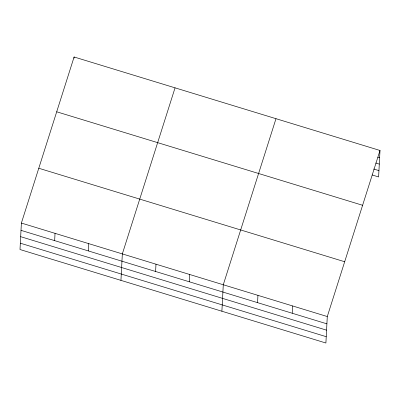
<?xml version="1.0" encoding="UTF-8"?>
<svg xmlns="http://www.w3.org/2000/svg" width="400" height="400" viewBox="0 0 400 400"><rect width="100%" height="100%" fill="white"/><g stroke="black" fill="none" stroke-linecap="round" stroke-linejoin="round"><path stroke-width="0.6" d="M21.385 223.055L20 249.52L325.9 343.015L327.285 316.545L380 150.48L74.1 56.985L21.385 223.055L327.285 316.545M54.655 240.63L55.035 233.335M74.04 58.2L74.1 56.985M88.305 250.915L88.685 243.62M120.945 280.375L122.335 253.905L175.05 87.84M155.6 271.48L155.98 264.19M189.25 281.765L189.63 274.475M221.895 311.225L223.28 284.76L275.995 118.69M257.565 302.645L257.95 295.355M292.235 313.24L292.615 305.95M380 150.48L378.615 176.945L372.15 174.97M377.855 157.23L379.62 157.77M375.76 163.02L379.285 164.1M373.655 169.005L378.945 170.62M56.705 111.79L362.605 205.28M38.785 168.25L344.68 261.745M21.005 230.345L326.905 323.84M20.675 236.675L326.57 330.165M20.33 243.195L326.23 336.685"/></g></svg>
